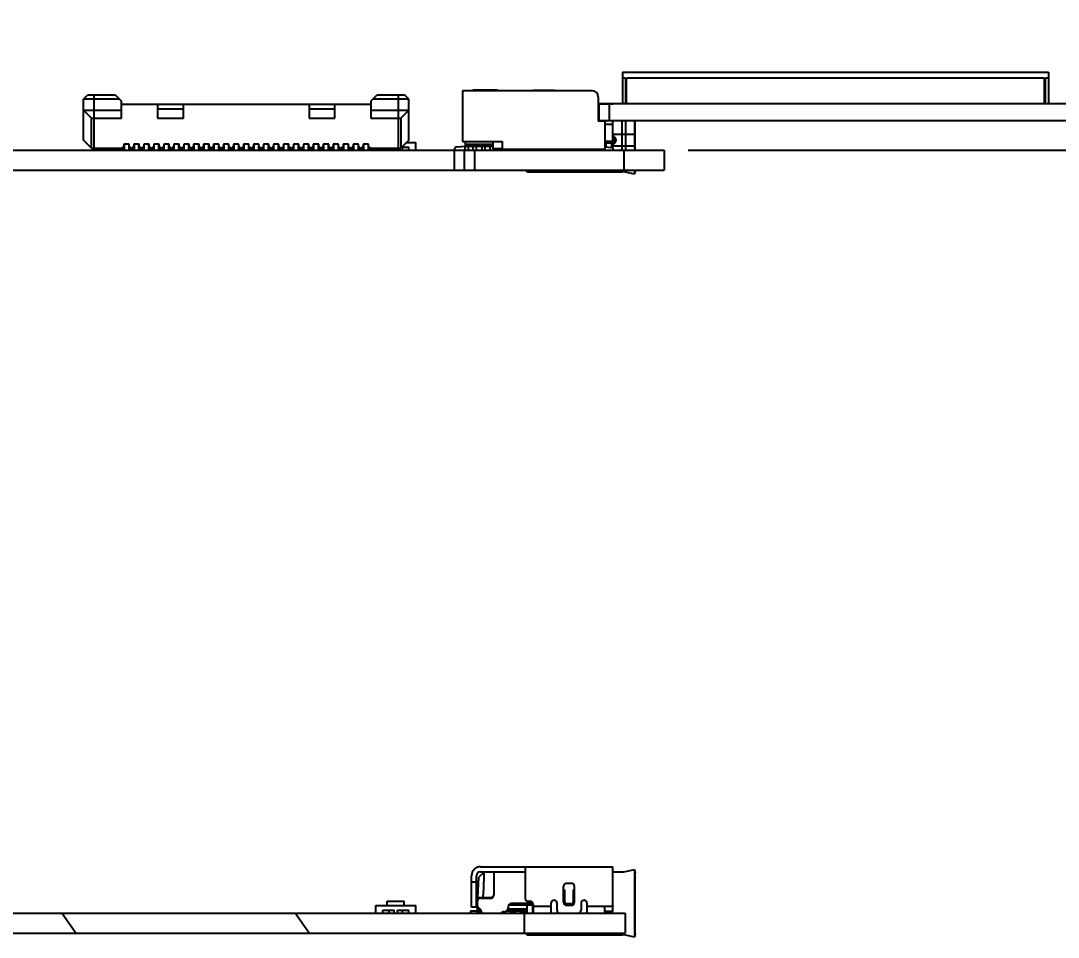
# Model space of a CAD drawing. Header units: millimetres. Extents: x 0 to 594, y 0 to 420.
# Drawn here: x 338.4 to 390.4, y 89.9 to 135.8 of the extents above; entities that cross this region are included whole.
import ezdxf

# ---------------------------------------------------------------- set-up
doc = ezdxf.new("R2010")
doc.units = ezdxf.units.MM
doc.header["$LTSCALE"] = 32.67
doc.layers.get('0').update_dxf_attribs({"linetype": 'CONTINUOUS'})
doc.styles.get("Standard").update_dxf_attribs({"font": 'txt', "width": 0.8})
doc.dimstyles.new('DIMSTYLE_1', dxfattribs={"dimtxt": 2.5, "dimasz": 3, "dimexe": 1.5, "dimexo": 1.2, "dimtad": 1, "dimdsep": 46, "dimtxsty": 'STANDARD', "dimblk": '_FILLED', "dimblk1": '_FILLED', "dimblk2": '_FILLED', "dimcen": 0.09, "dimazin": 2, "dimtp": 0.01, "dimtm": 0.01, "dimtfac": 1, "dimtofl": 0, "dimtmove": 0, "dimatfit": 3, "dimldrblk": '_FILLED', "dimfxl": 1, "dimtolj": 1, "dimarcsym": 0})

# ---------------------------------------------------------------- blocks, each defined once
blk = doc.blocks.new('_FILLED')
at = {"color": 0, "linetype": 'BYBLOCK'}
blk.add_solid([(0, 0), (-1, 0.167), (-1, -0.167)], dxfattribs=at)
blk = doc.blocks.new('*D15')
at = {"color": 7, "linetype": 'CONTINUOUS'}
for p, q in [((403.665, 130.81), (403.665, 135.81)), ((403.665, 135.81), (403.665, 130.068)), ((395.135, 130.81), (405.165, 130.81)), ((403.665, 118.719), (403.665, 130.068)), ((371.885, 129.325), (405.165, 129.325)), ((403.665, 129.325), (403.665, 118.719))]:
    blk.add_line(p, q, dxfattribs=at)
at = {"color": 7, "linetype": 'CONTINUOUS', "xscale": 3, "yscale": 3, "zscale": 3}
for p, rotation in [((403.665, 130.81), 270), ((403.665, 129.325), 90)]:
    blk.add_blockref('_FILLED', p, dxfattribs=dict(at, rotation=rotation))
at = {"color": 7, "linetype": 'CONTINUOUS', "insert": (400.54, 126.719), "char_height": 2.5, "width": 8, "attachment_point": 3, "rotation": 90, "line_spacing_factor": 0.9}
blk.add_mtext('1.49', dxfattribs=at)

msp = doc.modelspace()

# ---------------------------------------------------------------- linework, layer by layer
at = {"color": 7, "linetype": 'CONTINUOUS'}
for p, q in [((368.605, 133.24), (389.955, 133.24)), ((368.605, 133.24), (368.605, 131.65)), ((389.955, 133.24), (389.955, 131.65)), ((368.755, 132.94), (368.605, 132.94)), ((368.755, 132.94), (368.755, 131.65)), ((368.805, 131.65), (368.805, 132.94)), ((389.755, 131.65), (389.755, 132.94)), ((389.955, 132.94), (389.805, 132.94)), ((389.805, 131.65), (389.805, 132.94)), ((367.085, 132.305), (360.585, 132.305)), ((360.585, 132.305), (360.585, 129.755)), ((362.341, 132.33), (361.102, 132.33)), ((361.102, 132.305), (361.102, 132.33)), ((361.795, 132.33), (361.795, 132.305)), ((362.341, 132.33), (362.341, 132.305)), ((365.185, 132.315), (364.127, 132.315)), ((364.127, 132.315), (364.127, 132.305)), ((365.185, 132.305), (365.185, 132.315)), ((341.585, 131.875), (341.785, 132.075)), ((343.385, 131.875), (341.585, 131.875)), ((341.585, 129.825), (341.585, 131.875)), ((343.185, 132.075), (341.785, 132.075)), ((343.185, 132.075), (343.485, 131.775)), ((343.485, 130.925), (343.485, 131.775)), ((343.485, 131.625), (355.985, 131.625)), ((345.285, 131.625), (345.285, 130.925)), ((346.585, 130.925), (346.585, 131.625)), ((352.885, 131.625), (352.885, 130.925)), ((354.185, 130.925), (354.185, 131.625)), ((355.985, 131.775), (356.285, 132.075)), ((355.985, 131.775), (355.985, 130.925)), ((357.885, 131.875), (356.085, 131.875)), ((357.685, 132.075), (356.285, 132.075)), ((357.885, 131.875), (357.685, 132.075)), ((357.885, 129.825), (357.885, 131.875)), ((367.385, 132.005), (367.385, 130.775)), ((367.385, 131.655), (368.12, 131.655)), ((393.935, 131.65), (367.385, 131.65)), ((367.935, 131.65), (367.935, 130.81)), ((368.12, 131.65), (368.12, 131.655)), ((341.585, 131.325), (343.485, 131.325)), ((341.585, 131.325), (341.985, 130.925)), ((345.285, 131.395), (346.585, 131.395)), ((352.885, 131.395), (354.185, 131.395)), ((355.985, 131.325), (357.885, 131.325)), ((357.885, 131.325), (357.485, 130.925)), ((341.985, 130.925), (343.485, 130.925)), ((341.985, 129.425), (341.985, 130.925)), ((345.285, 130.925), (346.585, 130.925)), ((352.885, 130.925), (354.185, 130.925)), ((355.985, 130.925), (357.485, 130.925)), ((357.485, 130.925), (357.485, 129.425)), ((367.385, 130.81), (393.935, 130.81)), ((367.735, 130.775), (367.385, 130.775)), ((367.735, 129.355), (367.735, 130.775)), ((368.12, 129.434), (368.12, 130.81)), ((369.202, 130.81), (369.202, 129.325)), ((369.24, 129.325), (369.24, 130.81)), ((341.985, 129.425), (341.585, 129.825)), ((343.6, 129.525), (343.5, 129.425)), ((343.87, 129.625), (343.6, 129.625)), ((343.6, 129.625), (343.6, 129.525)), ((343.61, 129.525), (343.6, 129.525)), ((343.61, 129.625), (343.61, 129.325)), ((343.86, 129.325), (343.86, 129.625)), ((343.87, 129.525), (343.86, 129.525)), ((343.87, 129.525), (343.87, 129.625)), ((343.97, 129.425), (343.87, 129.525)), ((344.1, 129.525), (344, 129.425)), ((344.37, 129.625), (344.1, 129.625)), ((344.1, 129.625), (344.1, 129.525)), ((344.1, 129.525), (344.11, 129.525)), ((344.11, 129.625), (344.11, 129.325)), ((344.36, 129.325), (344.36, 129.625)), ((344.36, 129.525), (344.37, 129.525)), ((344.37, 129.525), (344.37, 129.625)), ((344.47, 129.425), (344.37, 129.525)), ((344.6, 129.525), (344.5, 129.425)), ((344.87, 129.625), (344.6, 129.625)), ((344.6, 129.625), (344.6, 129.525)), ((344.6, 129.525), (344.61, 129.525)), ((344.61, 129.625), (344.61, 129.325)), ((344.86, 129.325), (344.86, 129.625)), ((344.86, 129.525), (344.87, 129.525)), ((344.87, 129.525), (344.87, 129.625)), ((344.97, 129.425), (344.87, 129.525)), ((345.1, 129.525), (345, 129.425)), ((345.37, 129.625), (345.1, 129.625)), ((345.1, 129.625), (345.1, 129.525)), ((345.1, 129.525), (345.11, 129.525)), ((345.11, 129.625), (345.11, 129.325)), ((345.36, 129.325), (345.36, 129.625)), ((345.36, 129.525), (345.37, 129.525)), ((345.37, 129.525), (345.37, 129.625)), ((345.47, 129.425), (345.37, 129.525)), ((345.6, 129.525), (345.5, 129.425)), ((345.87, 129.625), (345.6, 129.625)), ((345.6, 129.625), (345.6, 129.525)), ((345.6, 129.525), (345.61, 129.525)), ((345.61, 129.625), (345.61, 129.325)), ((345.86, 129.325), (345.86, 129.625)), ((345.86, 129.525), (345.87, 129.525)), ((345.87, 129.525), (345.87, 129.625)), ((345.97, 129.425), (345.87, 129.525)), ((346.1, 129.525), (346, 129.425)), ((346.37, 129.625), (346.1, 129.625)), ((346.1, 129.625), (346.1, 129.525)), ((346.1, 129.525), (346.11, 129.525)), ((346.11, 129.625), (346.11, 129.325)), ((346.36, 129.325), (346.36, 129.625)), ((346.36, 129.525), (346.37, 129.525)), ((346.37, 129.525), (346.37, 129.625)), ((346.47, 129.425), (346.37, 129.525)), ((346.6, 129.525), (346.5, 129.425)), ((346.87, 129.625), (346.6, 129.625)), ((346.6, 129.625), (346.6, 129.525)), ((346.6, 129.525), (346.61, 129.525)), ((346.61, 129.625), (346.61, 129.325)), ((346.86, 129.325), (346.86, 129.625)), ((346.86, 129.525), (346.87, 129.525)), ((346.87, 129.525), (346.87, 129.625)), ((346.97, 129.425), (346.87, 129.525)), ((347.1, 129.525), (347, 129.425)), ((347.37, 129.625), (347.1, 129.625)), ((347.1, 129.625), (347.1, 129.525)), ((347.1, 129.525), (347.11, 129.525)), ((347.11, 129.625), (347.11, 129.325)), ((347.36, 129.325), (347.36, 129.625)), ((347.36, 129.525), (347.37, 129.525)), ((347.37, 129.525), (347.37, 129.625)), ((347.47, 129.425), (347.37, 129.525)), ((347.6, 129.525), (347.5, 129.425)), ((347.87, 129.625), (347.6, 129.625)), ((347.6, 129.625), (347.6, 129.525)), ((347.6, 129.525), (347.61, 129.525)), ((347.61, 129.625), (347.61, 129.325)), ((347.86, 129.325), (347.86, 129.625)), ((347.86, 129.525), (347.87, 129.525)), ((347.87, 129.525), (347.87, 129.625)), ((347.97, 129.425), (347.87, 129.525)), ((348.1, 129.525), (348, 129.425)), ((348.37, 129.625), (348.1, 129.625)), ((348.1, 129.625), (348.1, 129.525)), ((348.1, 129.525), (348.11, 129.525)), ((348.11, 129.625), (348.11, 129.325)), ((348.36, 129.325), (348.36, 129.625)), ((348.36, 129.525), (348.37, 129.525)), ((348.37, 129.525), (348.37, 129.625)), ((348.47, 129.425), (348.37, 129.525)), ((348.6, 129.525), (348.5, 129.425)), ((348.87, 129.625), (348.6, 129.625)), ((348.6, 129.625), (348.6, 129.525)), ((348.6, 129.525), (348.61, 129.525)), ((348.61, 129.625), (348.61, 129.325)), ((348.86, 129.325), (348.86, 129.625)), ((348.86, 129.525), (348.87, 129.525)), ((348.87, 129.525), (348.87, 129.625)), ((348.97, 129.425), (348.87, 129.525)), ((349.1, 129.525), (349, 129.425)), ((349.37, 129.625), (349.1, 129.625)), ((349.1, 129.625), (349.1, 129.525)), ((349.1, 129.525), (349.11, 129.525)), ((349.11, 129.625), (349.11, 129.325)), ((349.36, 129.325), (349.36, 129.625)), ((349.36, 129.525), (349.37, 129.525)), ((349.37, 129.525), (349.37, 129.625)), ((349.47, 129.425), (349.37, 129.525)), ((349.6, 129.525), (349.5, 129.425)), ((349.87, 129.625), (349.6, 129.625)), ((349.6, 129.625), (349.6, 129.525)), ((349.6, 129.525), (349.61, 129.525)), ((349.61, 129.625), (349.61, 129.325)), ((349.86, 129.325), (349.86, 129.625)), ((349.86, 129.525), (349.87, 129.525)), ((349.87, 129.525), (349.87, 129.625)), ((349.97, 129.425), (349.87, 129.525)), ((350.1, 129.525), (350, 129.425)), ((350.37, 129.625), (350.1, 129.625)), ((350.1, 129.625), (350.1, 129.525)), ((350.1, 129.525), (350.11, 129.525)), ((350.11, 129.625), (350.11, 129.325)), ((350.36, 129.325), (350.36, 129.625)), ((350.36, 129.525), (350.37, 129.525)), ((350.37, 129.525), (350.37, 129.625)), ((350.47, 129.425), (350.37, 129.525)), ((350.6, 129.525), (350.5, 129.425)), ((350.87, 129.625), (350.6, 129.625)), ((350.6, 129.625), (350.6, 129.525)), ((350.6, 129.525), (350.61, 129.525)), ((350.61, 129.625), (350.61, 129.325)), ((350.86, 129.325), (350.86, 129.625)), ((350.86, 129.525), (350.87, 129.525)), ((350.87, 129.525), (350.87, 129.625)), ((350.97, 129.425), (350.87, 129.525)), ((351.1, 129.525), (351, 129.425)), ((351.37, 129.625), (351.1, 129.625)), ((351.1, 129.625), (351.1, 129.525)), ((351.1, 129.525), (351.11, 129.525)), ((351.11, 129.625), (351.11, 129.325)), ((351.36, 129.325), (351.36, 129.625)), ((351.36, 129.525), (351.37, 129.525)), ((351.37, 129.525), (351.37, 129.625)), ((351.47, 129.425), (351.37, 129.525)), ((351.6, 129.525), (351.5, 129.425)), ((351.87, 129.625), (351.6, 129.625)), ((351.6, 129.625), (351.6, 129.525)), ((351.6, 129.525), (351.61, 129.525)), ((351.61, 129.625), (351.61, 129.325)), ((351.86, 129.325), (351.86, 129.625)), ((351.86, 129.525), (351.87, 129.525)), ((351.87, 129.525), (351.87, 129.625)), ((351.97, 129.425), (351.87, 129.525)), ((352.1, 129.525), (352, 129.425)), ((352.37, 129.625), (352.1, 129.625)), ((352.1, 129.625), (352.1, 129.525)), ((352.1, 129.525), (352.11, 129.525)), ((352.11, 129.625), (352.11, 129.325)), ((352.36, 129.325), (352.36, 129.625)), ((352.36, 129.525), (352.37, 129.525)), ((352.37, 129.525), (352.37, 129.625)), ((352.47, 129.425), (352.37, 129.525)), ((352.6, 129.525), (352.5, 129.425)), ((352.87, 129.625), (352.6, 129.625)), ((352.6, 129.625), (352.6, 129.525)), ((352.6, 129.525), (352.61, 129.525)), ((352.61, 129.625), (352.61, 129.325)), ((352.86, 129.325), (352.86, 129.625)), ((352.86, 129.525), (352.87, 129.525)), ((352.87, 129.525), (352.87, 129.625)), ((352.97, 129.425), (352.87, 129.525)), ((353.1, 129.525), (353, 129.425)), ((353.37, 129.625), (353.1, 129.625)), ((353.1, 129.625), (353.1, 129.525)), ((353.1, 129.525), (353.11, 129.525)), ((353.11, 129.625), (353.11, 129.325)), ((353.36, 129.325), (353.36, 129.625)), ((353.36, 129.525), (353.37, 129.525)), ((353.37, 129.525), (353.37, 129.625)), ((353.47, 129.425), (353.37, 129.525)), ((353.6, 129.525), (353.5, 129.425)), ((353.87, 129.625), (353.6, 129.625)), ((353.6, 129.625), (353.6, 129.525)), ((353.6, 129.525), (353.61, 129.525)), ((353.61, 129.625), (353.61, 129.325)), ((353.86, 129.325), (353.86, 129.625)), ((353.86, 129.525), (353.87, 129.525)), ((353.87, 129.525), (353.87, 129.625)), ((353.97, 129.425), (353.87, 129.525)), ((354.1, 129.525), (354, 129.425)), ((354.37, 129.625), (354.1, 129.625)), ((354.1, 129.625), (354.1, 129.525)), ((354.1, 129.525), (354.11, 129.525)), ((354.11, 129.625), (354.11, 129.325)), ((354.36, 129.325), (354.36, 129.625)), ((354.36, 129.525), (354.37, 129.525)), ((354.37, 129.525), (354.37, 129.625)), ((354.47, 129.425), (354.37, 129.525)), ((354.6, 129.525), (354.5, 129.425)), ((354.87, 129.625), (354.6, 129.625)), ((354.6, 129.625), (354.6, 129.525)), ((354.6, 129.525), (354.61, 129.525)), ((354.61, 129.625), (354.61, 129.325)), ((354.86, 129.325), (354.86, 129.625)), ((354.86, 129.525), (354.87, 129.525)), ((354.87, 129.525), (354.87, 129.625)), ((354.97, 129.425), (354.87, 129.525)), ((355.1, 129.525), (355, 129.425)), ((355.37, 129.625), (355.1, 129.625)), ((355.1, 129.625), (355.1, 129.525)), ((355.1, 129.525), (355.11, 129.525)), ((355.11, 129.625), (355.11, 129.325)), ((355.36, 129.325), (355.36, 129.625)), ((355.36, 129.525), (355.37, 129.525)), ((355.37, 129.525), (355.37, 129.625)), ((355.47, 129.425), (355.37, 129.525)), ((355.6, 129.525), (355.5, 129.425)), ((355.87, 129.625), (355.6, 129.625)), ((355.6, 129.625), (355.6, 129.525)), ((355.6, 129.525), (355.61, 129.525)), ((355.61, 129.625), (355.61, 129.325)), ((355.86, 129.325), (355.86, 129.625)), ((355.86, 129.525), (355.87, 129.525)), ((355.87, 129.525), (355.87, 129.625)), ((355.97, 129.425), (355.87, 129.525)), ((357.885, 129.825), (357.485, 129.425)), ((357.77, 129.71), (358.235, 129.71)), ((358.235, 129.325), (358.235, 129.71)), ((360.276, 129.487), (360.71, 129.527)), ((360.585, 129.755), (362.585, 129.755)), ((360.71, 129.755), (360.71, 129.527)), ((360.71, 129.525), (362.11, 129.525)), ((360.71, 129.325), (360.71, 129.525)), ((362.11, 129.325), (362.11, 129.755)), ((362.585, 129.355), (362.585, 129.755)), ((368.105, 129.675), (367.735, 129.675)), ((176.035, 129.325), (368.985, 129.325)), ((341.985, 129.425), (343.61, 129.425)), ((343.86, 129.425), (344.11, 129.425)), ((344.36, 129.425), (344.61, 129.425)), ((344.86, 129.425), (345.11, 129.425)), ((345.36, 129.425), (345.61, 129.425)), ((345.86, 129.425), (346.11, 129.425)), ((346.36, 129.425), (346.61, 129.425)), ((346.86, 129.425), (347.11, 129.425)), ((347.36, 129.425), (347.61, 129.425)), ((347.86, 129.425), (348.11, 129.425)), ((348.36, 129.425), (348.61, 129.425)), ((348.86, 129.425), (349.11, 129.425)), ((349.36, 129.425), (349.61, 129.425)), ((349.86, 129.425), (350.11, 129.425)), ((350.36, 129.425), (350.61, 129.425)), ((350.86, 129.425), (351.11, 129.425)), ((351.36, 129.425), (351.61, 129.425)), ((351.86, 129.425), (352.11, 129.425)), ((352.36, 129.425), (352.61, 129.425)), ((352.86, 129.425), (353.11, 129.425)), ((353.36, 129.425), (353.61, 129.425)), ((353.86, 129.425), (354.11, 129.425)), ((354.36, 129.425), (354.61, 129.425)), ((354.86, 129.425), (355.11, 129.425)), ((355.36, 129.425), (355.61, 129.425)), ((355.86, 129.425), (357.485, 129.425)), ((356.235, 129.325), (356.235, 129.425)), ((356.585, 129.325), (356.585, 129.425)), ((356.904, 129.325), (356.904, 129.425)), ((357.154, 129.325), (357.154, 129.425)), ((357.317, 129.325), (357.317, 129.425)), ((357.535, 129.475), (357.885, 129.475)), ((357.567, 129.325), (357.567, 129.475)), ((357.885, 129.325), (357.885, 129.475)), ((360.185, 129.325), (360.185, 129.388)), ((360.685, 128.325), (360.685, 129.325)), ((362.11, 129.405), (362.585, 129.405)), ((362.57, 129.371), (362.57, 129.325)), ((367.735, 129.355), (362.585, 129.355)), ((363.8, 129.355), (363.8, 129.325)), ((364.1, 129.325), (364.1, 129.355)), ((364.12, 129.355), (364.12, 129.325)), ((366.82, 129.355), (366.82, 129.325)), ((367.735, 129.491), (368.044, 129.464)), ((368.985, 129.325), (370.685, 129.325)), ((370.685, 129.325), (370.685, 128.325)), ((137.385, 128.325), (370.685, 128.325)), ((363.8, 128.245), (363.8, 128.325)), ((363.8, 128.245), (368.59, 128.245)), ((364.961, 128.275), (363.98, 128.275)), ((364.15, 128.275), (364.15, 128.245)), ((366.88, 128.275), (367.861, 128.275)), ((369.202, 128.125), (368.744, 128.228)), ((369.202, 128.325), (369.202, 128.125)), ((369.24, 128.296), (369.202, 128.125)), ((361.659, 93.141), (361.399, 92.884)), ((361.48, 93.411), (368.12, 93.411)), ((361.48, 93.161), (363.72, 93.161)), ((362.05, 93.141), (361.659, 93.141)), ((361.82, 93.141), (361.82, 93.161)), ((362.15, 93.161), (362.15, 91.991)), ((363.72, 93.411), (363.72, 91.831)), ((368.12, 91.189), (368.12, 93.411)), ((368.12, 93.161), (368.59, 93.161)), ((368.744, 93.178), (369.202, 93.281)), ((369.202, 93.281), (369.202, 89.881)), ((369.202, 93.281), (369.24, 93.11)), ((369.24, 90.051), (369.24, 93.11)), ((361.03, 91.391), (361.03, 92.961)), ((361.03, 92.661), (361.28, 92.661)), ((361.28, 91.391), (361.28, 92.961)), ((361.346, 91.871), (361.399, 92.884)), ((361.626, 92.357), (361.605, 91.871)), ((365.645, 91.631), (365.645, 92.431)), ((365.695, 92.251), (365.67, 92.251)), ((365.67, 91.651), (365.67, 92.251)), ((365.67, 92.181), (365.695, 92.181)), ((365.695, 92.251), (365.695, 91.701)), ((366.045, 92.581), (365.795, 92.581)), ((366.17, 92.251), (366.145, 92.251)), ((366.145, 91.701), (366.145, 92.251)), ((366.17, 92.251), (366.17, 91.651)), ((366.195, 91.631), (366.195, 92.431)), ((356.81, 91.681), (357.66, 91.681)), ((356.81, 91.466), (356.81, 91.681)), ((357.66, 91.466), (357.66, 91.681)), ((361.33, 91.871), (362.05, 91.871)), ((361.33, 91.141), (361.33, 91.871)), ((361.48, 91.841), (362, 91.841)), ((362.05, 91.871), (362.144, 91.964)), ((362.138, 91.941), (362.15, 91.991)), ((364, 91.571), (363.02, 91.571)), ((363.415, 91.506), (363.415, 91.571)), ((363.87, 91.681), (363.97, 91.681)), ((365.02, 91.081), (365.02, 91.581)), ((365.32, 91.231), (365.32, 91.581)), ((365.995, 91.551), (365.845, 91.551)), ((366.145, 91.946), (366.16, 91.931)), ((366.16, 91.931), (366.17, 91.931)), ((366.52, 91.581), (366.52, 91.231)), ((366.82, 91.581), (366.82, 91.081)), ((231.785, 91.081), (368.735, 91.081)), ((341.188, 90.081), (340.488, 91.081)), ((352.895, 90.081), (352.195, 91.081)), ((356.235, 91.466), (358.235, 91.466)), ((356.235, 91.081), (356.235, 91.466)), ((356.585, 91.231), (357.154, 91.231)), ((356.585, 91.081), (356.585, 91.231)), ((356.904, 91.081), (356.904, 91.231)), ((357.154, 91.081), (357.154, 91.231)), ((357.317, 91.231), (357.885, 91.231)), ((357.317, 91.081), (357.317, 91.231)), ((357.567, 91.081), (357.567, 91.231)), ((357.885, 91.081), (357.885, 91.231)), ((358.235, 91.081), (358.235, 91.466)), ((360.985, 91.201), (361.526, 91.201)), ((360.985, 91.201), (360.985, 91.081)), ((361.28, 91.391), (361.03, 91.391)), ((361.33, 91.301), (361.452, 91.301)), ((361.53, 91.141), (361.33, 91.141)), ((361.53, 91.081), (361.53, 91.171)), ((362.57, 91.127), (362.57, 91.081)), ((362.789, 91.201), (363.8, 91.201)), ((362.861, 91.301), (363.8, 91.301)), ((362.87, 91.421), (362.87, 91.361)), ((362.897, 91.506), (363.8, 91.506)), ((362.967, 91.2), (362.96, 91.141)), ((362.96, 91.141), (363.21, 91.141)), ((363.415, 91.531), (363.015, 91.531)), ((363.015, 91.531), (363.015, 91.506)), ((363.21, 91.141), (363.31, 91.201)), ((363.415, 91.511), (364.1, 91.511)), ((363.49, 91.141), (363.43, 91.201)), ((363.8, 91.141), (363.49, 91.141)), ((363.685, 90.081), (363.685, 91.081)), ((363.8, 91.506), (363.8, 91.081)), ((364.1, 91.081), (364.1, 91.53)), ((364.12, 91.531), (364.12, 91.081)), ((364.12, 91.431), (365.02, 91.431)), ((365.795, 91.481), (366.045, 91.481)), ((366.02, 91.501), (365.82, 91.501)), ((366.82, 91.431), (368.105, 91.431)), ((367.72, 91.081), (367.72, 91.431)), ((367.72, 91.181), (368.105, 91.181)), ((368.735, 91.081), (368.735, 90.081)), ((231.785, 90.081), (368.735, 90.081)), ((363.8, 90.001), (363.8, 90.081)), ((363.8, 90.001), (368.59, 90.001)), ((364.961, 90.031), (363.98, 90.031)), ((364.15, 90.031), (364.15, 90.001)), ((366.88, 90.031), (367.861, 90.031)), ((369.202, 89.881), (368.744, 89.984)), ((369.24, 90.051), (369.202, 89.881))]:
    msp.add_line(p, q, dxfattribs=at)
at = {"color": 9, "linetype": 'CONTINUOUS'}
for p, q in [((389.755, 132.94), (368.805, 132.94)), ((362.224, 132.305), (362.224, 132.33)), ((342.095, 132.075), (342.095, 129.425)), ((357.375, 129.425), (357.375, 132.075)), ((367.435, 130.81), (367.435, 131.65)), ((368.12, 130.605), (367.735, 130.605)), ((368.59, 129.325), (368.59, 130.81)), ((368.744, 130.81), (368.744, 129.325)), ((369.24, 130.105), (368.12, 130.105)), ((360.71, 129.625), (362.11, 129.625)), ((360.86, 129.525), (360.86, 129.325)), ((361.115, 129.325), (361.115, 129.525)), ((361.263, 129.525), (361.263, 129.325)), ((361.558, 129.325), (361.558, 129.525)), ((361.706, 129.525), (361.706, 129.325)), ((361.96, 129.325), (361.96, 129.525)), ((367.735, 129.775), (368.12, 129.775)), ((367.771, 129.675), (367.771, 129.488)), ((368.07, 129.457), (368.07, 129.675)), ((368.12, 129.545), (369.24, 129.545)), ((360.185, 128.325), (360.185, 129.325)), ((361.185, 129.325), (361.185, 128.325)), ((368.685, 128.325), (368.685, 129.325)), ((363.859, 128.302), (363.859, 128.245)), ((364.092, 128.245), (364.092, 128.275)), ((368.59, 128.245), (368.59, 128.325)), ((368.744, 128.325), (368.744, 128.228))]:
    msp.add_line(p, q, dxfattribs=at)
at = {"color": 7, "linetype": 'CONTINUOUS'}
for points in [[(368.12, 129.71), (368.119, 129.691), (368.115, 129.679), (368.105, 129.675)], [(368.113, 129.426), (368.114, 129.426), (368.119, 129.429), (368.12, 129.434)], [(361.659, 93.141), (361.658, 93.117), (361.655, 93.047), (361.643, 92.773)], [(361.643, 92.773), (361.635, 92.579), (361.626, 92.357)], [(362.075, 91.861), (362.112, 91.896), (362.138, 91.941)], [(368.12, 91.466), (368.119, 91.447), (368.115, 91.435), (368.105, 91.431)], [(368.105, 91.181), (368.114, 91.181), (368.119, 91.184), (368.12, 91.189)]]:
    msp.add_lwpolyline(points, dxfattribs=at)
for centre, radius, start, end in [((367.085, 132.005), 0.3, 0, 90), ((360.285, 129.388), 0.1, 95.2619, 180), ((362.68, 129.206), 0.2, 118.7359, 143.2836), ((363.04, 129.565), 0.24, 270, 298.7262), ((366.37, 129.475), 0.15, 288.0572, 306.7277), ((367.435, 129.474), 0.15, 232.2635, 265.0738), ((368.035, 129.364), 0.1, 0, 85.0442), ((363.98, 128.575), 0.3, 256.9007, 270), ((364.961, 128.575), 0.3, 270, 303.0107), ((366.88, 128.575), 0.3, 256.9007, 270), ((367.861, 128.575), 0.3, 270, 303.0107), ((368.59, 127.545), 0.7, 77.3334, 90), ((361.48, 92.961), 0.45, 90, 180), ((361.48, 92.961), 0.2, 90, 180), ((368.59, 93.861), 0.7, 270, 282.6666), ((365.795, 92.431), 0.15, 90, 180), ((366.045, 92.431), 0.15, 0, 90), ((361.48, 91.691), 0.15, 90, 180), ((362, 91.991), 0.15, 270, 299.9264), ((363.02, 91.421), 0.15, 90, 180), ((363.87, 91.831), 0.15, 180, 270), ((363.97, 91.531), 0.15, 0, 90), ((364, 91.421), 0.15, 36.0303, 90), ((365.17, 91.581), 0.15, 0, 180), ((365.795, 91.631), 0.15, 180, 270), ((365.82, 91.651), 0.15, 180, 270), ((365.845, 91.701), 0.15, 180, 270), ((365.995, 91.701), 0.15, 270, 360), ((366.02, 91.651), 0.15, 270, 360), ((366.045, 91.631), 0.15, 270, 360), ((366.67, 91.581), 0.15, 0, 180), ((361.48, 91.454), 0.15, 180, 250.5288), ((361.38, 91.171), 0.15, 0, 70.5288), ((361.504, 91.321), 0.24, 270, 276.461), ((362.68, 90.961), 0.2, 91.4326, 143.2836), ((362.67, 91.361), 0.2, 271.4325, 360), ((363.04, 91.321), 0.24, 270, 311.4096), ((365.47, 91.231), 0.15, 180, 270), ((366.37, 91.231), 0.15, 288.0572, 360), ((363.98, 90.331), 0.3, 256.9007, 270), ((364.961, 90.331), 0.3, 270, 303.0107), ((366.88, 90.331), 0.3, 256.9007, 270), ((367.861, 90.331), 0.3, 270, 303.0107), ((368.59, 89.301), 0.7, 77.3334, 90)]:
    msp.add_arc(centre, radius, start, end, dxfattribs=at)
at = {"color": 9, "linetype": 'CONTINUOUS'}
for radius, start, end in [(0.196, 278.928, 81.0706), (0.16, 280.9136, 79.0864), (0.124, 284.094, 75.8955)]:
    msp.add_arc((368.09, 129.825), radius, start, end, dxfattribs=at)
at = {"color": 7, "linetype": 'CONTINUOUS'}
msp.add_ellipse((362.05, 91.791), major_axis=(1.35, 0), ratio=1, start_param=1.496654, end_param=1.570796, dxfattribs=at)

# ---------------------------------------------------------------- dimensions: what is measured, and where the dimension line sits
dim = msp.add_linear_dim(base=(403.664948, 129.3253085), p1=(393.9354548, 130.8103086), p2=(370.6854548, 129.3253085), angle=270, dimstyle='DIMSTYLE_1', dxfattribs=at)
dim.commit()
dim.dimension.update_dxf_attribs({"geometry": '*D15', "text_midpoint": (403.664948, 122.9685726), "dimtype": 160})

doc.saveas('drawing.dxf')
